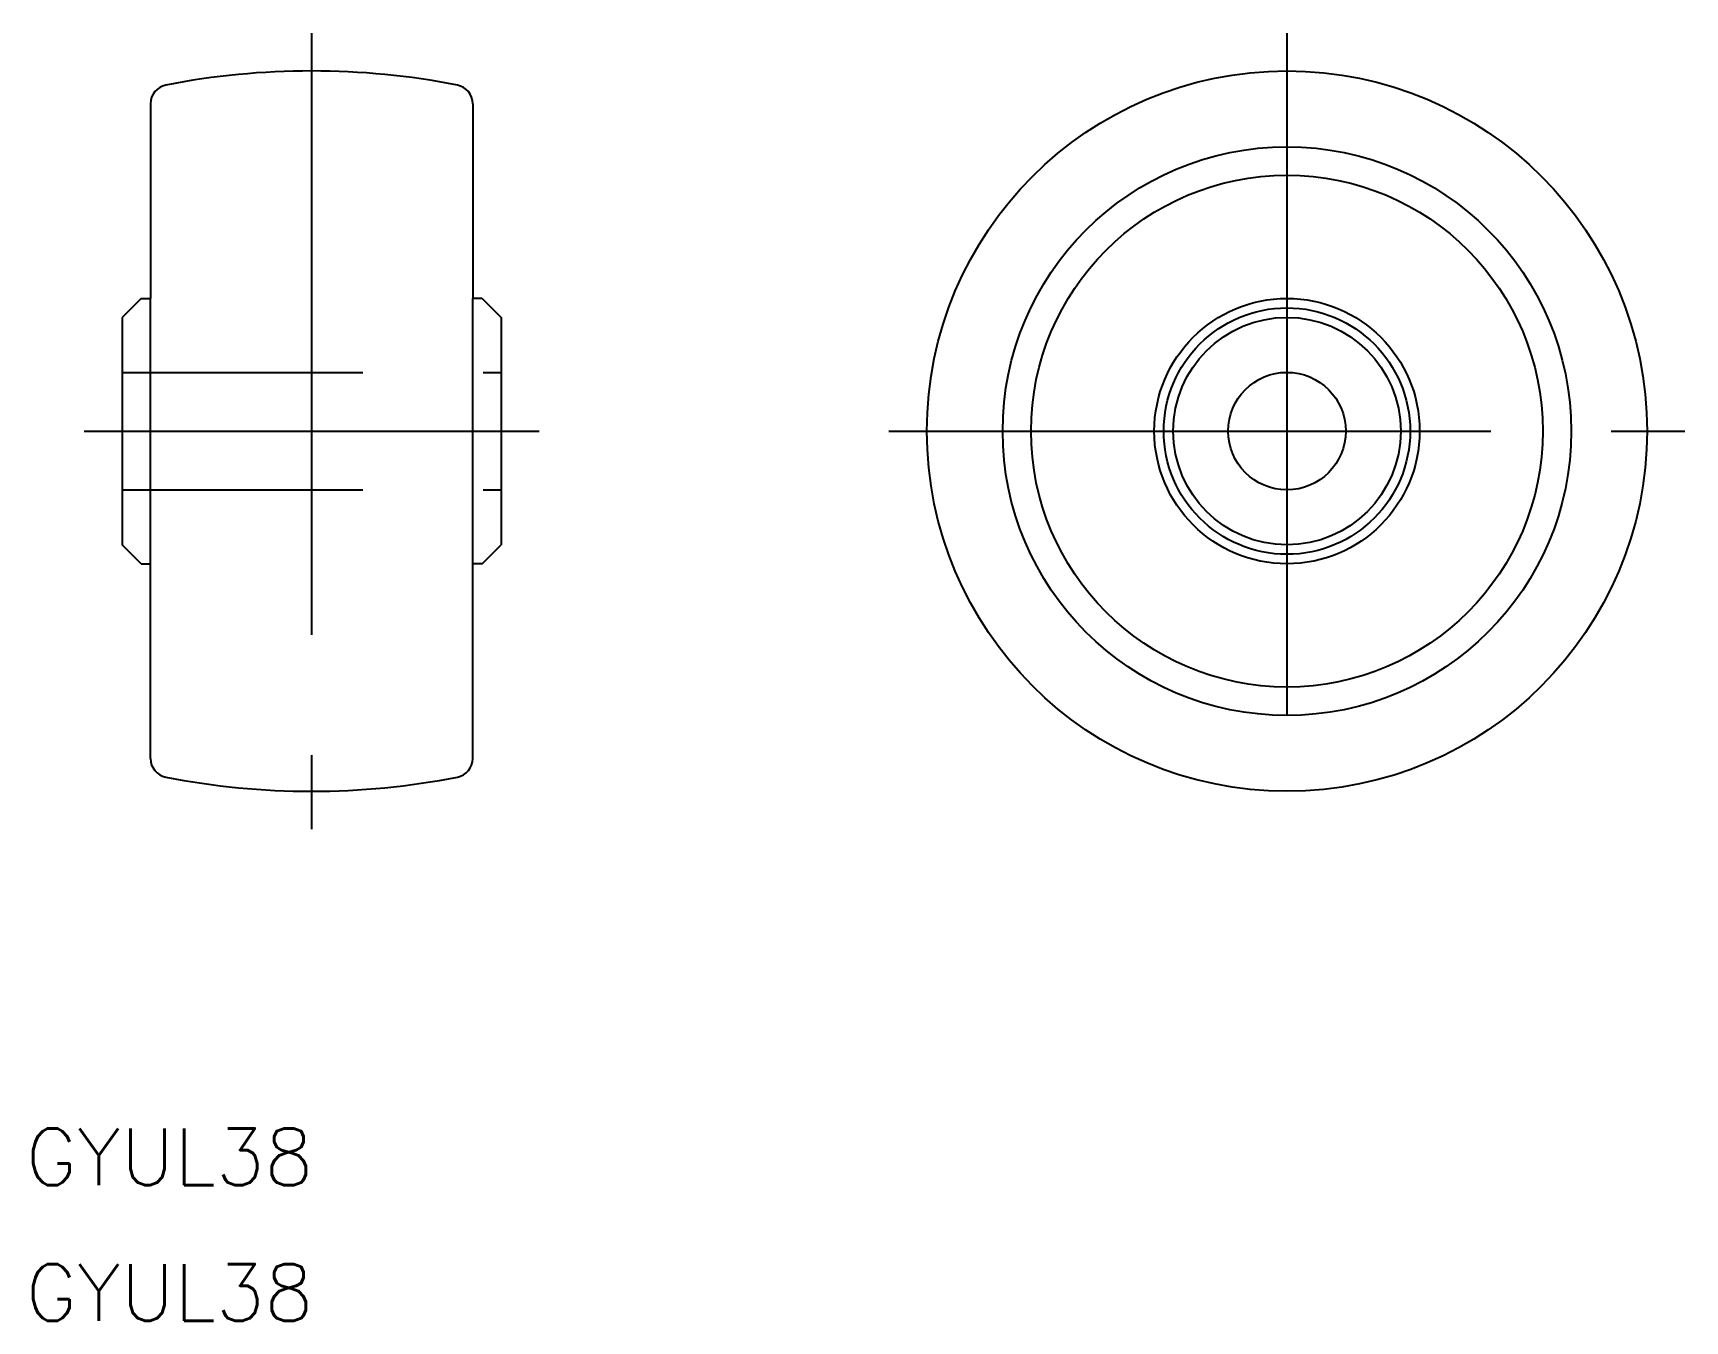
# Model space of a CAD drawing. Extents: x -66.2 to 21, y -46.9 to 21.
import ezdxf

# ---------------------------------------------------------------- set-up
doc = ezdxf.new("R2010")
doc.units = 0
doc.linetypes.add('CENTER', pattern=[50.8, 31.75, -6.35, 6.35, -6.35])
doc.linetypes.add('DASHED', pattern=[19.05, 12.7, -6.35])
doc.layers.get('0').update_dxf_attribs({"linetype": 'CONTINUOUS'})
doc.layers.add('CENTER', color=1, linetype='CENTER')
doc.styles.get("Standard").update_dxf_attribs({"font": 'txt.shx', "height": 3, "bigfont": 'bigfont.shx'})

msp = doc.modelspace()

# ---------------------------------------------------------------- linework, layer by layer
at = {"color": 7, "linetype": 'CONTINUOUS'}
for p, q in [((-59.966, 17.272), (-59.966, 7)), ((-42.966, 17.272), (-42.966, 7)), ((-60.466, 7), (-61.466, 6)), ((-60.466, 7), (-59.966, 7)), ((-59.966, -17.272), (-59.966, 7)), ((-42.966, -17.272), (-42.966, 7)), ((-42.466, 7), (-42.966, 7)), ((-42.466, 7), (-41.466, 6)), ((-61.466, 6), (-61.466, -6)), ((-41.466, 6), (-41.466, -6)), ((-60.466, -7), (-61.466, -6)), ((-42.466, -7), (-41.466, -6)), ((-60.466, -7), (-59.966, -7)), ((-42.466, -7), (-42.966, -7))]:
    msp.add_line(p, q, dxfattribs=at)
at = {"color": 3, "linetype": 'DASHED'}
for p, q in [((-61.466, 3.1), (-41.466, 3.1)), ((-61.466, -3.1), (-41.466, -3.1))]:
    msp.add_line(p, q, dxfattribs=at)
at = {"color": 7, "linetype": 'CONTINUOUS'}
for radius in [19, 15, 13.5, 7, 6.5, 6, 3.1]:
    msp.add_circle((0, 0), radius, dxfattribs=at)
for centre, radius, start, end in [((-51.466, -21), 40, 90, 101.08749), ((-51.466, -21), 40, 78.91251, 90), ((-58.966, 17.272), 1, 101.08749, 180), ((-43.966, 17.272), 1, 0, 78.91251), ((-58.966, -17.272), 1, 180, 258.91251), ((-43.966, -17.272), 1, 281.08749, 0), ((-51.466, 21), 40, 258.91251, 270), ((-51.466, 21), 40, 270, 281.08749)]:
    msp.add_arc(centre, radius, start, end, dxfattribs=at)
at = {"layer": 'CENTER', "color": 1, "linetype": 'CENTER'}
for p, q in [((-51.466, 21), (-51.466, -21)), ((0, 21), (0, 12.75)), ((0, 16.75), (0, -21)), ((-63.466, 0), (-39.466, 0)), ((-21, 0), (21, 0))]:
    msp.add_line(p, q, dxfattribs=at)

# ---------------------------------------------------------------- texts
at = {"color": 7, "linetype": 'CONTINUOUS'}
for p in [(-66.55, -39.782), (-66.55, -46.943)]:
    msp.add_text('GYUL38', height=3, dxfattribs=at).set_placement(p)

doc.saveas('drawing.dxf')
